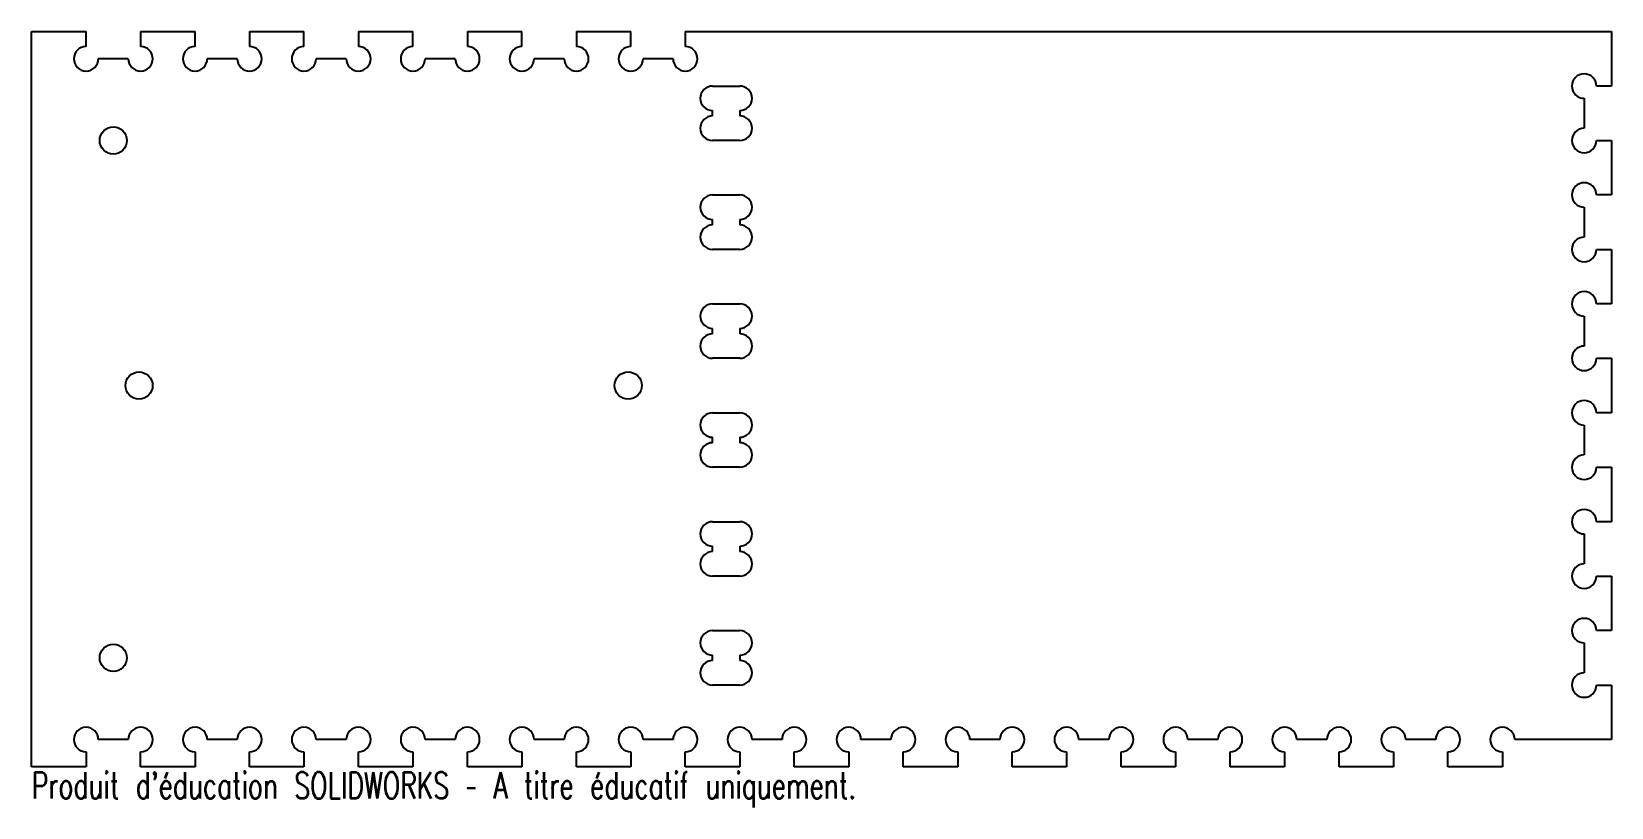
# Model space of a CAD drawing. Header units: millimetres. Extents: x -142 to 148, y -77 to 65.
import ezdxf

# ---------------------------------------------------------------- set-up
doc = ezdxf.new("R2010")
doc.units = ezdxf.units.MM
doc.styles.add('SLDTEXTSTYLE0', font='TXT', dxfattribs={"width": 0.7, "bigfont": 'bigfont'})

msp = doc.modelspace()

# ---------------------------------------------------------------- linework, layer by layer
at = {"color": 7, "linetype": 'Continuous', "lineweight": 25}
for p, q in [((-142.5, 65), (-132.5, 65)), ((-142.5, -70), (-142.5, 65)), ((-132.5, 62.25), (-132.5, 65)), ((-122.5, 65), (-122.5, 62.25)), ((-122.5, 65), (-112.5, 65)), ((-112.5, 62.25), (-112.5, 65)), ((-102.5, 65), (-102.5, 62.25)), ((-102.5, 65), (-92.5, 65)), ((-92.5, 62.25), (-92.5, 65)), ((-82.5, 65), (-82.5, 62.25)), ((-82.5, 65), (-72.5, 65)), ((-72.5, 62.25), (-72.5, 65)), ((-62.5, 65), (-62.5, 62.25)), ((-62.5, 65), (-52.5, 65)), ((-52.5, 62.25), (-52.5, 65)), ((-42.5, 65), (-42.5, 62.25)), ((-42.5, 65), (-32.5, 65)), ((-32.5, 62.25), (-32.5, 65)), ((-22.5, 65), (-22.5, 62.25)), ((-22.5, 65), (147.5, 65)), ((147.5, 65), (147.5, 55)), ((-124.75, 60), (-130.25, 60)), ((-104.75, 60), (-110.25, 60)), ((-84.75, 60), (-90.25, 60)), ((-64.75, 60), (-70.25, 60)), ((-44.75, 60), (-50.25, 60)), ((-24.75, 60), (-30.25, 60)), ((-17.5, 55), (-12.5, 55)), ((142.5, 52.75), (142.5, 47.25)), ((147.5, 55), (144.75, 55)), ((-17.5, 49.5), (-17.5, 50.5)), ((-12.5, 50.5), (-12.5, 49.5)), ((-12.5, 45), (-17.5, 45)), ((144.75, 45), (147.5, 45)), ((147.5, 45), (147.5, 35)), ((-17.5, 35), (-12.5, 35)), ((147.5, 35), (144.75, 35)), ((142.5, 32.75), (142.5, 27.25)), ((-17.5, 29.5), (-17.5, 30.5)), ((-12.5, 30.5), (-12.5, 29.5)), ((-12.5, 25), (-17.5, 25)), ((144.75, 25), (147.5, 25)), ((147.5, 25), (147.5, 15)), ((-17.5, 15), (-12.5, 15)), ((147.5, 15), (144.75, 15)), ((142.5, 12.75), (142.5, 7.25)), ((-17.5, 9.5), (-17.5, 10.5)), ((-12.5, 10.5), (-12.5, 9.5)), ((-12.5, 5), (-17.5, 5)), ((144.75, 5), (147.5, 5)), ((147.5, 5), (147.5, -5)), ((-17.5, -5), (-12.5, -5)), ((147.5, -5), (144.75, -5)), ((142.5, -7.25), (142.5, -12.75)), ((-17.5, -10.5), (-17.5, -9.5)), ((-12.5, -9.5), (-12.5, -10.5)), ((-12.5, -15), (-17.5, -15)), ((144.75, -15), (147.5, -15)), ((147.5, -15), (147.5, -25)), ((-17.5, -25), (-12.5, -25)), ((147.5, -25), (144.75, -25)), ((142.5, -27.25), (142.5, -32.75)), ((-17.5, -30.5), (-17.5, -29.5)), ((-12.5, -29.5), (-12.5, -30.5)), ((-12.5, -35), (-17.5, -35)), ((144.75, -35), (147.5, -35)), ((147.5, -35), (147.5, -45)), ((-17.5, -45), (-12.5, -45)), ((147.5, -45), (144.75, -45)), ((142.5, -47.25), (142.5, -52.75)), ((-17.5, -50.5), (-17.5, -49.5)), ((-12.5, -49.5), (-12.5, -50.5)), ((-12.5, -55), (-17.5, -55)), ((144.75, -55), (147.5, -55)), ((147.5, -55), (147.5, -65)), ((-124.75, -65), (-130.25, -65)), ((-104.75, -65), (-110.25, -65)), ((-84.75, -65), (-90.25, -65)), ((-64.75, -65), (-70.25, -65)), ((-44.75, -65), (-50.25, -65)), ((-24.75, -65), (-30.25, -65)), ((-4.75, -65), (-10.25, -65)), ((15.25, -65), (9.75, -65)), ((35.25, -65), (29.75, -65)), ((55.25, -65), (49.75, -65)), ((75.25, -65), (69.75, -65)), ((95.25, -65), (89.75, -65)), ((115.25, -65), (109.75, -65)), ((147.5, -65), (129.75, -65)), ((-132.5, -67.25), (-132.5, -70)), ((-122.5, -70), (-122.5, -67.25)), ((-112.5, -67.25), (-112.5, -70)), ((-102.5, -70), (-102.5, -67.25)), ((-92.5, -67.25), (-92.5, -70)), ((-82.5, -70), (-82.5, -67.25)), ((-72.5, -67.25), (-72.5, -70)), ((-62.5, -70), (-62.5, -67.25)), ((-52.5, -67.25), (-52.5, -70)), ((-42.5, -70), (-42.5, -67.25)), ((-32.5, -67.25), (-32.5, -70)), ((-22.5, -70), (-22.5, -67.25)), ((-12.5, -67.25), (-12.5, -70)), ((-2.5, -70), (-2.5, -67.25)), ((7.5, -67.25), (7.5, -70)), ((17.5, -70), (17.5, -67.25)), ((27.5, -67.25), (27.5, -70)), ((37.5, -70), (37.5, -67.25)), ((47.5, -67.25), (47.5, -70)), ((57.5, -70), (57.5, -67.25)), ((67.5, -67.25), (67.5, -70)), ((77.5, -70), (77.5, -67.25)), ((87.5, -67.25), (87.5, -70)), ((97.5, -70), (97.5, -67.25)), ((107.5, -67.25), (107.5, -70)), ((117.5, -70), (117.5, -67.25)), ((127.5, -67.25), (127.5, -70)), ((-132.5, -70), (-142.5, -70)), ((-112.5, -70), (-122.5, -70)), ((-92.5, -70), (-102.5, -70)), ((-72.5, -70), (-82.5, -70)), ((-52.5, -70), (-62.5, -70)), ((-32.5, -70), (-42.5, -70)), ((-12.5, -70), (-22.5, -70)), ((7.5, -70), (-2.5, -70)), ((27.5, -70), (17.5, -70)), ((47.5, -70), (37.5, -70)), ((67.5, -70), (57.5, -70)), ((87.5, -70), (77.5, -70)), ((107.5, -70), (97.5, -70)), ((127.5, -70), (117.5, -70))]:
    msp.add_line(p, q, dxfattribs=at)
for centre in [(-127.5, 45), (-122.78, 0), (-32.98, 0), (-127.5, -50)]:
    msp.add_circle(centre, 2.5, dxfattribs=at)
for centre, start, end in [((-132.5, 60), 90, 0), ((-122.5, 60), 180, 90), ((-112.5, 60), 90, 0), ((-102.5, 60), 180, 90), ((-92.5, 60), 90, 0), ((-82.5, 60), 180, 90), ((-72.5, 60), 90, 0), ((-62.5, 60), 180, 90), ((-52.5, 60), 90, 0), ((-42.5, 60), 180, 90), ((-32.5, 60), 90, 0), ((-22.5, 60), 180, 90), ((142.5, 55), 0, 270), ((-17.5, 52.75), 90, 270), ((-12.5, 52.75), 270, 90), ((-17.5, 47.25), 90, 270), ((-12.5, 47.25), 270, 90), ((142.5, 45), 90, 0), ((-17.5, 32.75), 90, 270), ((-12.5, 32.75), 270, 90), ((142.5, 35), 0, 270), ((-17.5, 27.25), 90, 270), ((-12.5, 27.25), 270, 90), ((142.5, 25), 90, 0), ((-17.5, 12.75), 90, 270), ((-12.5, 12.75), 270, 90), ((142.5, 15), 0, 270), ((-17.5, 7.25), 90, 270), ((-12.5, 7.25), 270, 90), ((142.5, 5), 90, 0), ((142.5, -5), 0, 270), ((-17.5, -7.25), 90, 270), ((-12.5, -7.25), 270, 90), ((-17.5, -12.75), 90, 270), ((-12.5, -12.75), 270, 90), ((142.5, -15), 90, 0), ((142.5, -25), 0, 270), ((-17.5, -27.25), 90, 270), ((-12.5, -27.25), 270, 90), ((-17.5, -32.75), 90, 270), ((-12.5, -32.75), 270, 90), ((142.5, -35), 90, 0), ((142.5, -45), 0, 270), ((-17.5, -47.25), 90, 270), ((-12.5, -47.25), 270, 90), ((-17.5, -52.75), 90, 270), ((-12.5, -52.75), 270, 90), ((142.5, -55), 90, 0), ((-132.5, -65), 0, 270), ((-122.5, -65), 270, 180), ((-112.5, -65), 0, 270), ((-102.5, -65), 270, 180), ((-92.5, -65), 0, 270), ((-82.5, -65), 270, 180), ((-72.5, -65), 0, 270), ((-62.5, -65), 270, 180), ((-52.5, -65), 0, 270), ((-42.5, -65), 270, 180), ((-32.5, -65), 0, 270), ((-22.5, -65), 270, 180), ((-12.5, -65), 0, 270), ((-2.5, -65), 270, 180), ((7.5, -65), 0, 270), ((17.5, -65), 270, 180), ((27.5, -65), 0, 270), ((37.5, -65), 270, 180), ((47.5, -65), 0, 270), ((57.5, -65), 270, 180), ((67.5, -65), 0, 270), ((77.5, -65), 270, 180), ((87.5, -65), 0, 270), ((97.5, -65), 270, 180), ((107.5, -65), 0, 270), ((117.5, -65), 270, 180), ((127.5, -65), 0, 270)]:
    msp.add_arc(centre, 2.25, start, end, dxfattribs=at)

# ---------------------------------------------------------------- texts
at = {"color": 7, "linetype": 'Continuous', "insert": (-142.5, -71.02), "char_height": 4.8336, "attachment_point": 1, "style": 'SLDTEXTSTYLE0'}
msp.add_mtext("Produit d'éducation SOLIDWORKS – A titre éducatif uniquement.", dxfattribs=at)

doc.saveas('drawing.dxf')
